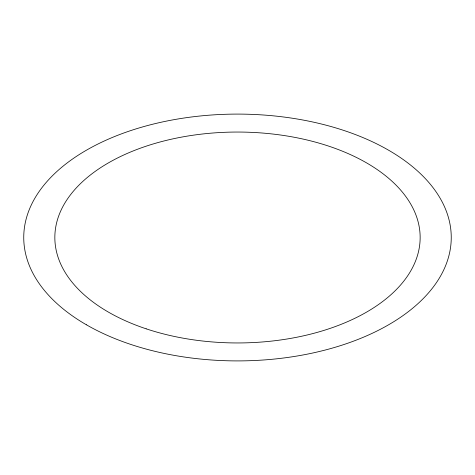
<?xml version="1.0" encoding="UTF-8"?>
<svg xmlns="http://www.w3.org/2000/svg" width="475" height="475" viewBox="0 0 475 475"><rect width="100%" height="100%" fill="white"/><g stroke="black" fill="none" stroke-linecap="round" stroke-linejoin="round"><path stroke-width="0.71" d="M86.355 324.763A213.75 123.405 0 0 0 443.965 269.438A213.75 123.405 0 0 0 182.18 118.299A213.75 123.405 0 0 0 86.355 324.763M146.175 328.825A182.649 105.45 0 0 0 420.149 237.5A182.649 105.45 0 0 0 146.175 146.175A182.649 105.45 0 0 0 146.175 328.825"/></g></svg>
